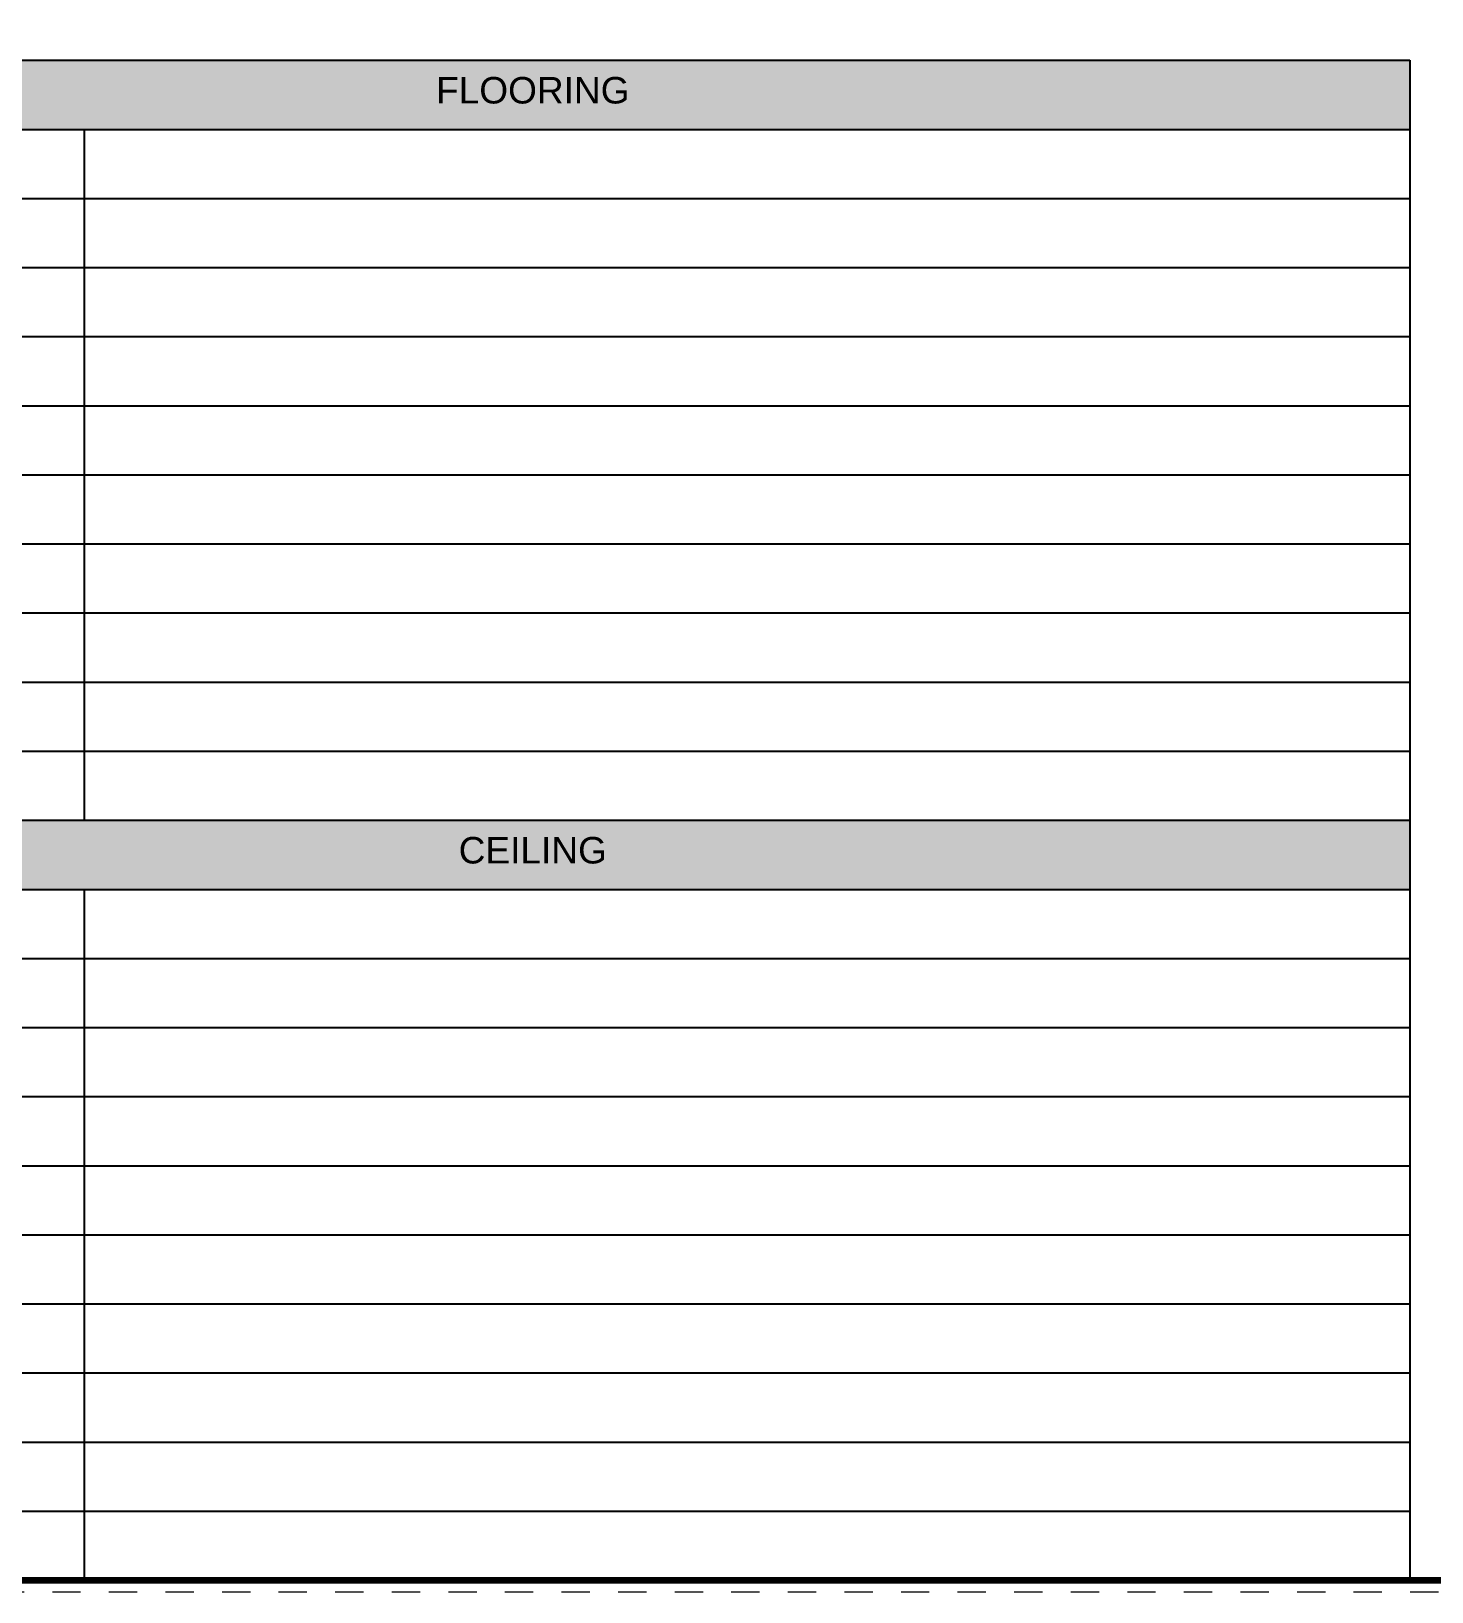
# Paper-space layout 'Symbols A3-5' of a CAD drawing. Header units: inches. Extents: x 0 to 16.1, y 0 to 10.3.
# Drawn here: x 8.33 to 13.28, y 0 to 5.52 of the extents above; entities that cross this region are included whole.
import ezdxf
from ezdxf.enums import TextEntityAlignment as Align

# ---------------------------------------------------------------- set-up
doc = ezdxf.new("R2010")
doc.units = ezdxf.units.IN
doc.linetypes.add('DASHDOT', pattern=[1, 0.5, -0.25, 0, -0.25])
doc.layers.add('G-ANNO-REFR', color=253, linetype='DASHDOT', lineweight=5, plot=False)
for name, color, linetype, lineweight in [('G-ANNO-TEXT', 3, 'Continuous', 15), ('G-ANNO-TTLB', 7, 'Continuous', 50), ('G-PAPR-GRAY', 251, 'Continuous', 15), ('G-PAPR-THCK', 4, 'Continuous', 100)]:
    doc.layers.add(name, color=color, linetype=linetype, lineweight=lineweight)
doc.styles.add('NOTES', font='arial.ttf', dxfattribs={"height": 2})
doc.styles.add('SMALL', font='arial.ttf', dxfattribs={"height": 0.09375})
doc.styles.get("Standard").update_dxf_attribs({"font": 'swissc.ttf'})
doc.styles.add('SUB-TITLE', font='swisscb.ttf')
doc.styles.add('SUB-TITLE-2', font='swissc.ttf')
doc.styles.add('TITLE', font='swisscb.ttf')

# ---------------------------------------------------------------- blocks, each defined once
blk = doc.blocks.new('*U172')
at = {"layer": 'G-ANNO-REFR'}
blk.add_lwpolyline([(0, 0), (408, 0), (408, 261), (0, 261)], close=True, dxfattribs=at)
at = {"layer": 'G-PAPR-THCK'}
blk.add_lwpolyline([(10, 260), (403, 260), (403, 1), (10, 1)], close=True, dxfattribs=at)
at = {"layer": 'G-ANNO-TEXT'}
for tag, p, height, style in [('GENERAL_NOTES_001', (349.49, 254.98), 1.42, 'NOTES'), ('GENERAL_NOTES_002', (349.71, 252.58), 1.42, 'NOTES'), ('GENERAL_NOTES_003', (349.71, 250.19), 1.42, 'NOTES'), ('GENERAL_NOTES_004', (349.71, 247.8), 1.42, 'NOTES'), ('GENERAL_NOTES_005', (349.71, 245.4), 1.42, 'NOTES'), ('GENERAL_NOTES_006', (349.71, 243.01), 1.42, 'NOTES'), ('GENERAL_NOTES_007', (349.71, 240.64), 1.42, 'NOTES'), ('GENERAL_NOTES_008', (349.65, 238.25), 1.42, 'NOTES'), ('GENERAL_NOTES_009', (349.71, 235.85), 1.42, 'NOTES'), ('GENERAL_NOTES_010', (349.71, 233.46), 1.42, 'NOTES'), ('GENERAL_NOTES_011', (349.71, 231.07), 1.42, 'NOTES'), ('GENERAL_NOTES_012', (349.71, 228.67), 1.42, 'NOTES'), ('GENERAL_NOTES_013', (349.71, 226.28), 1.42, 'NOTES'), ('GENERAL_NOTES_014', (349.71, 223.89), 1.42, 'NOTES'), ('GENERAL_NOTES_015', (349.71, 221.49), 1.42, 'NOTES'), ('GENERAL_NOTES_016', (349.71, 219.1), 1.42, 'NOTES'), ('GENERAL_NOTES_017', (349.63, 216.7), 1.42, 'NOTES'), ('GENERAL_NOTES_018', (349.71, 214.31), 1.42, 'NOTES'), ('GENERAL_NOTES_019', (349.69, 211.92), 1.42, 'NOTES'), ('GENERAL_NOTES_020', (349.71, 209.52), 1.42, 'NOTES'), ('GENERAL_NOTES_021', (349.63, 207.13), 1.42, 'NOTES'), ('GENERAL_NOTES_022', (349.71, 204.74), 1.42, 'NOTES'), ('GENERAL_NOTES_023', (349.64, 202.34), 1.42, 'NOTES'), ('GENERAL_NOTES_024', (349.71, 199.95), 1.42, 'NOTES'), ('GENERAL_NOTES_025', (349.62, 197.56), 1.42, 'NOTES'), ('GENERAL_NOTES_026', (349.71, 195.16), 1.42, 'NOTES'), ('GENERAL_NOTES_027', (349.71, 192.77), 1.42, 'NOTES'), ('GENERAL_NOTES_028', (349.71, 190.38), 1.42, 'NOTES'), ('GENERAL_NOTES_029', (349.71, 187.98), 1.42, 'NOTES'), ('GENERAL_NOTES_030', (349.63, 185.59), 1.42, 'NOTES'), ('GENERAL_NOTES_031', (349.71, 183.19), 1.42, 'NOTES'), ('GENERAL_NOTES_032', (349.71, 180.8), 1.42, 'NOTES'), ('GENERAL_NOTES_033', (349.71, 178.41), 1.42, 'NOTES'), ('GENERAL_NOTES_034', (349.63, 176.01), 1.42, 'NOTES'), ('GENERAL_NOTES_035', (349.71, 173.62), 1.42, 'NOTES'), ('CLIENTNAME', (349.64, 78.78), 2.13, 'SUB-TITLE-2'), ('CLIENTADDRESS1', (349.64, 75.88), 1.42, 'SUB-TITLE-2'), ('CLIENTADDRESS2', (349.64, 73.48), 1.42, 'SUB-TITLE-2'), ('CLIENTPHONE', (349.64, 71.11), 1.42, 'SUB-TITLE-2'), ('DRAWING_NO', (362.5, 41.09), 2.84, 'SUB-TITLE-2')]:
    blk.add_attdef(tag, p, '', height=height, dxfattribs=dict(at, style=style))
at = {"layer": 'G-ANNO-TEXT', "style": 'SUB-TITLE-2'}
for tag, p in [('REV_NO4', (351.25, 107.5)), ('REV_DATE4', (357.51, 107.5)), ('DRAWN_BY4', (365.62, 107.5)), ('CHECKED_BY4', (374.69, 107.5)), ('REV_NO3', (351.25, 104.66)), ('REV_DATE3', (357.51, 104.66)), ('DRAWN_BY3', (365.62, 104.66)), ('CHECKED_BY3', (374.69, 104.66)), ('REV_NO2', (351.25, 101.81)), ('REV_DATE2', (357.51, 101.81)), ('DRAWN_BY2', (365.62, 101.81)), ('CHECKED_BY2', (374.69, 101.81)), ('REV_NO1', (351.25, 98.97)), ('REV_DATE1', (357.51, 98.97)), ('DRAWN_BY1', (365.62, 98.97)), ('CHECKED_BY1', (374.69, 98.97)), ('REV_NO0', (351.25, 96.13)), ('REV_DATE0', (357.51, 96.13)), ('DRAWN_BY0', (365.62, 96.13)), ('CHECKED_BY0', (374.69, 96.13))]:
    blk.add_attdef(tag, text='', height=1.14, dxfattribs=at).set_placement(p, align=Align.MIDDLE)
for tag, p in [('REV_DESCRIPTION4', (380.36, 107.5)), ('REV_DESCRIPTION3', (380.36, 104.66)), ('REV_DESCRIPTION2', (380.36, 101.81)), ('REV_DESCRIPTION1', (380.36, 98.97)), ('REV_DESCRIPTION0', (380.36, 96.13))]:
    blk.add_attdef(tag, text='', height=1.14, dxfattribs=at).set_placement(p, align=Align.MIDDLE_LEFT)
for tag, p in [('PROJECT_NAME1', (362.5, 69.02)), ('PROJECT_NAME2', (362.5, 66.18)), ('PROJECT_CODE', (362.5, 62.82)), ('RELEASE', (362.5, 59.67)), ('STAGE', (362.5, 56.47)), ('DRAWING_TITLE', (362.5, 53.27))]:
    blk.add_attdef(tag, text='', height=1.71, dxfattribs=at).set_placement(p, align=Align.TOP_LEFT)
at = {"layer": 'G-ANNO-TEXT'}
for tag, height, style, p in [('CURRENT_REV', 2.84, 'TITLE', (396.61, 41.09)), ('DRAWN_BY', 1.71, 'SUB-TITLE-2', (355.39, 34.75)), ('CHECKED_BY', 1.71, 'SUB-TITLE-2', (368.89, 34.75)), ('SCALE', 1.71, 'SUB-TITLE-2', (383.11, 34.75)), ('ISSUE_DATE', 1.71, 'SUB-TITLE-2', (396.61, 34.75))]:
    blk.add_attdef(tag, text='', height=height, dxfattribs=dict(at, style=style)).set_placement(p, align=Align.CENTER)
at = {"layer": 'G-ANNO-TEXT', "style": 'SUB-TITLE'}
blk.add_attdef('FILE_NAME', text='', height=1.14, rotation=90, dxfattribs=at).set_placement((403.71, 8.76), align=Align.TOP_LEFT)
blk = doc.blocks.new('*T149')
at = {"layer": 'G-PAPR-GRAY', "color": 7, "linetype": 'ByBlock', "lineweight": -2, "transparency": 16777216}
for p, q in [((0, 0), (6.201, 0)), ((0, 0), (0, -0.2443)), ((6.201, 0), (12.402, 0)), ((6.201, 0), (6.201, -0.2443)), ((0, -2.6871), (6.201, -2.6871)), ((0, -2.6871), (0, -2.9314)), ((6.201, -2.6871), (12.402, -2.6871)), ((6.201, -2.6871), (6.201, -2.9314))]:
    blk.add_line(p, q, dxfattribs=at)
at = {"layer": 'G-PAPR-GRAY', "linetype": 'ByBlock', "lineweight": -2, "transparency": 16777216}
for p, q in [((6.201, 0), (6.201, -0.2443)), ((6.201, -3.1756), (6.201, -3.4199))]:
    blk.add_line(p, q, dxfattribs=at)
at = {"layer": 'G-PAPR-GRAY', "color": 0, "linetype": 'ByBlock', "lineweight": -2, "transparency": 16777216}
for p, q in [((12.402, 0), (12.402, -5.3742)), ((0, -0.2443), (6.201, -0.2443)), ((0, -0.2443), (0, -2.6871)), ((1.5142, -0.2443), (1.5142, -2.6871)), ((6.201, -0.2443), (6.201, -3.1756)), ((6.201, -0.2443), (12.402, -0.2443)), ((6.201, -0.2443), (6.201, -2.6871)), ((7.7153, -0.2443), (7.7153, -2.6871)), ((0, -0.4886), (6.201, -0.4886)), ((6.201, -0.4886), (12.402, -0.4886)), ((0, -0.7328), (6.201, -0.7328)), ((6.201, -0.7328), (12.402, -0.7328)), ((0, -0.9771), (6.201, -0.9771)), ((6.201, -0.9771), (12.402, -0.9771)), ((0, -1.2214), (6.201, -1.2214)), ((6.201, -1.2214), (12.402, -1.2214)), ((0, -1.4657), (6.201, -1.4657)), ((6.201, -1.4657), (12.402, -1.4657)), ((0, -1.71), (6.201, -1.71)), ((6.201, -1.71), (12.402, -1.71)), ((0, -1.9542), (6.201, -1.9542)), ((6.201, -1.9542), (12.402, -1.9542)), ((0, -2.1985), (6.201, -2.1985)), ((6.201, -2.1985), (12.402, -2.1985)), ((0, -2.4428), (6.201, -2.4428)), ((6.201, -2.4428), (12.402, -2.4428)), ((0, -2.9314), (6.201, -2.9314)), ((0, -2.9314), (0, -5.3742)), ((1.5142, -2.9314), (1.5142, -5.3742)), ((6.201, -2.9314), (12.402, -2.9314)), ((6.201, -2.9314), (6.201, -5.3742)), ((7.7153, -2.9314), (7.7153, -5.3742)), ((0, -3.1756), (6.201, -3.1756)), ((6.201, -3.1756), (12.402, -3.1756)), ((0, -3.4199), (6.201, -3.4199)), ((6.201, -3.4199), (6.201, -5.3742)), ((6.201, -3.4199), (12.402, -3.4199)), ((0, -3.6642), (6.201, -3.6642)), ((6.201, -3.6642), (12.402, -3.6642)), ((0, -3.9085), (6.201, -3.9085)), ((6.201, -3.9085), (12.402, -3.9085)), ((0, -4.1528), (6.201, -4.1528)), ((6.201, -4.1528), (12.402, -4.1528)), ((0, -4.397), (6.201, -4.397)), ((6.201, -4.397), (12.402, -4.397)), ((0, -4.6413), (6.201, -4.6413)), ((6.201, -4.6413), (12.402, -4.6413)), ((0, -4.8856), (6.201, -4.8856)), ((6.201, -4.8856), (12.402, -4.8856)), ((0, -5.1299), (6.201, -5.1299)), ((6.201, -5.1299), (12.402, -5.1299)), ((0, -5.3742), (6.201, -5.3742)), ((6.201, -5.3742), (12.402, -5.3742))]:
    blk.add_line(p, q, dxfattribs=at)
at = {"layer": 'G-PAPR-GRAY', "color": 9, "transparency": 16777216}
for points in [[(0, 0), (0, -0.2443), (6.201, 0), (6.201, -0.2443)], [(6.201, 0), (6.201, -0.2443), (12.402, 0), (12.402, -0.2443)], [(0, -2.6871), (0, -2.9314), (6.201, -2.6871), (6.201, -2.9314)], [(6.201, -2.6871), (6.201, -2.9314), (12.402, -2.6871), (12.402, -2.9314)]]:
    blk.add_solid(points, dxfattribs=at)
at = {"layer": 'G-PAPR-GRAY', "color": 7, "transparency": 16777216, "attachment_point": 2, "style": 'SMALL'}
for s, insert, char_height, width in [('{\\fArial|b0|i0|c0;WALLS', (3.1005, -0.0591), 0.09456, 6.082817), ('{\\fArial|b0|i0|c0;FLOORING', (9.3015, -0.0591), 0.09375, 6.082817), ('{\\fArial|b0|i0|c0;', (0.7571, -0.3034), 0.09456, 1.396037), ('{\\fArial|b0|i0|c0;', (3.8576, -0.3034), 0.09456, 4.56858), ('{\\fArial|b0|i0|c0;', (6.9581, -0.3034), 0.09375, 1.396037), ('{\\fArial|b0|i0|c0;', (10.0586, -0.3034), 0.09375, 4.56858), ('{\\fArial|b0|i0|c0;', (0.7571, -0.5477), 0.09456, 1.396037), ('{\\fArial|b0|i0|c0;', (3.8576, -0.5477), 0.09456, 4.56858), ('{\\fArial|b0|i0|c0;', (6.9581, -0.5477), 0.09375, 1.396037), ('{\\fArial|b0|i0|c0;', (10.0586, -0.5477), 0.09375, 4.56858), ('{\\fArial|b0|i0|c0;', (0.7571, -0.7919), 0.09456, 1.396037), ('{\\fArial|b0|i0|c0;', (3.8576, -0.7919), 0.09456, 4.56858), ('{\\fArial|b0|i0|c0;', (6.9581, -0.7919), 0.09375, 1.396037), ('{\\fArial|b0|i0|c0;', (10.0586, -0.7919), 0.09375, 4.56858), ('{\\fArial|b0|i0|c0;', (0.7571, -1.0362), 0.09456, 1.396037), ('{\\fArial|b0|i0|c0;', (3.8576, -1.0362), 0.09456, 4.56858), ('{\\fArial|b0|i0|c0;', (6.9581, -1.0362), 0.09375, 1.396037), ('{\\fArial|b0|i0|c0;', (10.0586, -1.0362), 0.09375, 4.56858), ('{\\fArial|b0|i0|c0;', (0.7571, -1.2805), 0.09456, 1.396037), ('{\\fArial|b0|i0|c0;', (3.8576, -1.2805), 0.09456, 4.56858), ('{\\fArial|b0|i0|c0;', (6.9581, -1.2805), 0.09375, 1.396037), ('{\\fArial|b0|i0|c0;', (10.0586, -1.2805), 0.09375, 4.56858), ('{\\fArial|b0|i0|c0;', (0.7571, -1.5248), 0.09456, 1.396037), ('{\\fArial|b0|i0|c0;', (3.8576, -1.5248), 0.09456, 4.56858), ('{\\fArial|b0|i0|c0;', (6.9581, -1.5248), 0.09375, 1.396037), ('{\\fArial|b0|i0|c0;', (10.0586, -1.5248), 0.09375, 4.56858), ('{\\fArial|b0|i0|c0;', (0.7571, -1.7691), 0.09456, 1.396037), ('{\\fArial|b0|i0|c0;', (3.8576, -1.7691), 0.09456, 4.56858), ('{\\fArial|b0|i0|c0;', (6.9581, -1.7691), 0.09375, 1.396037), ('{\\fArial|b0|i0|c0;', (10.0586, -1.7691), 0.09375, 4.56858), ('{\\fArial|b0|i0|c0;', (0.7571, -2.0133), 0.09456, 1.396037), ('{\\fArial|b0|i0|c0;', (3.8576, -2.0133), 0.09456, 4.56858), ('{\\fArial|b0|i0|c0;', (6.9581, -2.0133), 0.09375, 1.396037), ('{\\fArial|b0|i0|c0;', (10.0586, -2.0133), 0.09375, 4.56858), ('{\\fArial|b0|i0|c0;', (0.7571, -2.2576), 0.09456, 1.396037), ('{\\fArial|b0|i0|c0;', (3.8576, -2.2576), 0.09456, 4.56858), ('{\\fArial|b0|i0|c0;', (6.9581, -2.2576), 0.09375, 1.396037), ('{\\fArial|b0|i0|c0;', (10.0586, -2.2576), 0.09375, 4.56858), ('{\\fArial|b0|i0|c0;', (0.7571, -2.5019), 0.09456, 1.396037), ('{\\fArial|b0|i0|c0;', (3.8576, -2.5019), 0.09456, 4.56858), ('{\\fArial|b0|i0|c0;', (6.9581, -2.5019), 0.09375, 1.396037), ('{\\fArial|b0|i0|c0;', (10.0586, -2.5019), 0.09375, 4.56858), ('{\\fArial|b0|i0|c0;SKIRTING', (3.1005, -2.7462), 0.09456, 6.082817), ('{\\fArial|b0|i0|c0;CEILING', (9.3015, -2.7462), 0.09375, 6.082817), ('{\\fArial|b0|i0|c0;', (0.7571, -2.9905), 0.09456, 1.396037), ('{\\fArial|b0|i0|c0;', (3.8576, -2.9905), 0.09456, 4.56858), ('{\\fArial|b0|i0|c0;', (6.9581, -2.9905), 0.09375, 1.396037), ('{\\fArial|b0|i0|c0;', (10.0586, -2.9905), 0.09375, 4.56858), ('{\\fArial|b0|i0|c0;', (0.7571, -3.2347), 0.09456, 1.396037), ('{\\fArial|b0|i0|c0;', (6.9581, -3.2347), 0.09375, 1.396037), ('{\\fArial|b0|i0|c0;', (10.0586, -3.2347), 0.09375, 4.56858), ('{\\fArial|b0|i0|c0;', (0.7571, -3.479), 0.09456, 1.396037), ('{\\fArial|b0|i0|c0;', (3.8576, -3.479), 0.09456, 4.56858), ('{\\fArial|b0|i0|c0;', (6.9581, -3.479), 0.09375, 1.396037), ('{\\fArial|b0|i0|c0;', (10.0586, -3.479), 0.09375, 4.56858), ('{\\fArial|b0|i0|c0;', (0.7571, -3.7233), 0.09456, 1.396037), ('{\\fArial|b0|i0|c0;', (3.8576, -3.7233), 0.09456, 4.56858), ('{\\fArial|b0|i0|c0;', (6.9581, -3.7233), 0.09375, 1.396037), ('{\\fArial|b0|i0|c0;', (10.0586, -3.7233), 0.09375, 4.56858), ('{\\fArial|b0|i0|c0;', (0.7571, -3.9676), 0.09456, 1.396037), ('{\\fArial|b0|i0|c0;', (3.8576, -3.9676), 0.09456, 4.56858), ('{\\fArial|b0|i0|c0;', (6.9581, -3.9676), 0.09375, 1.396037), ('{\\fArial|b0|i0|c0;', (10.0586, -3.9676), 0.09375, 4.56858), ('{\\fArial|b0|i0|c0;', (0.7571, -4.2119), 0.09456, 1.396037), ('{\\fArial|b0|i0|c0;', (3.8576, -4.2119), 0.09456, 4.56858), ('{\\fArial|b0|i0|c0;', (6.9581, -4.2119), 0.09375, 1.396037), ('{\\fArial|b0|i0|c0;', (10.0586, -4.2119), 0.09375, 4.56858), ('{\\fArial|b0|i0|c0;', (0.7571, -4.4561), 0.09456, 1.396037), ('{\\fArial|b0|i0|c0;', (3.8576, -4.4561), 0.09456, 4.56858), ('{\\fArial|b0|i0|c0;', (6.9581, -4.4561), 0.09375, 1.396037), ('{\\fArial|b0|i0|c0;', (10.0586, -4.4561), 0.09375, 4.56858), ('{\\fArial|b0|i0|c0;', (0.7571, -4.7004), 0.09456, 1.396037), ('{\\fArial|b0|i0|c0;', (3.8576, -4.7004), 0.09456, 4.56858), ('{\\fArial|b0|i0|c0;', (6.9581, -4.7004), 0.09375, 1.396037), ('{\\fArial|b0|i0|c0;', (10.0586, -4.7004), 0.09375, 4.56858), ('{\\fArial|b0|i0|c0;', (0.7571, -4.9447), 0.09456, 1.396037), ('{\\fArial|b0|i0|c0;', (3.8576, -4.9447), 0.09456, 4.56858), ('{\\fArial|b0|i0|c0;', (6.9581, -4.9447), 0.09375, 1.396037), ('{\\fArial|b0|i0|c0;', (10.0586, -4.9447), 0.09375, 4.56858), ('{\\fArial|b0|i0|c0;', (0.7571, -5.189), 0.09456, 1.396037), ('{\\fArial|b0|i0|c0;', (3.8576, -5.189), 0.09456, 4.56858), ('{\\fArial|b0|i0|c0;', (6.9581, -5.189), 0.09375, 1.396037), ('{\\fArial|b0|i0|c0;', (10.0586, -5.189), 0.09375, 4.56858)]:
    blk.add_mtext(s, dxfattribs=dict(at, insert=insert, char_height=char_height, width=width))
at = {"layer": 'G-PAPR-GRAY', "color": 0, "transparency": 16777216, "insert": (1.5733, -3.3608), "char_height": 0.111196, "width": 4.56858, "attachment_point": 7}
blk.add_mtext('{\\fArial|b0|i0|c0;', dxfattribs=at)

psp = doc.layouts.new('Symbols A3-5')

# ---------------------------------------------------------------- block references
psp.add_blockref('*T149', (0.7968, 5.415))
at = {"layer": 'G-ANNO-TTLB', "xscale": 0.03937007874015748, "yscale": 0.03937007874015748, "zscale": 0.03937007874015748}
psp.add_blockref('*U172', (0, 0), dxfattribs=at)

doc.saveas('drawing.dxf')
